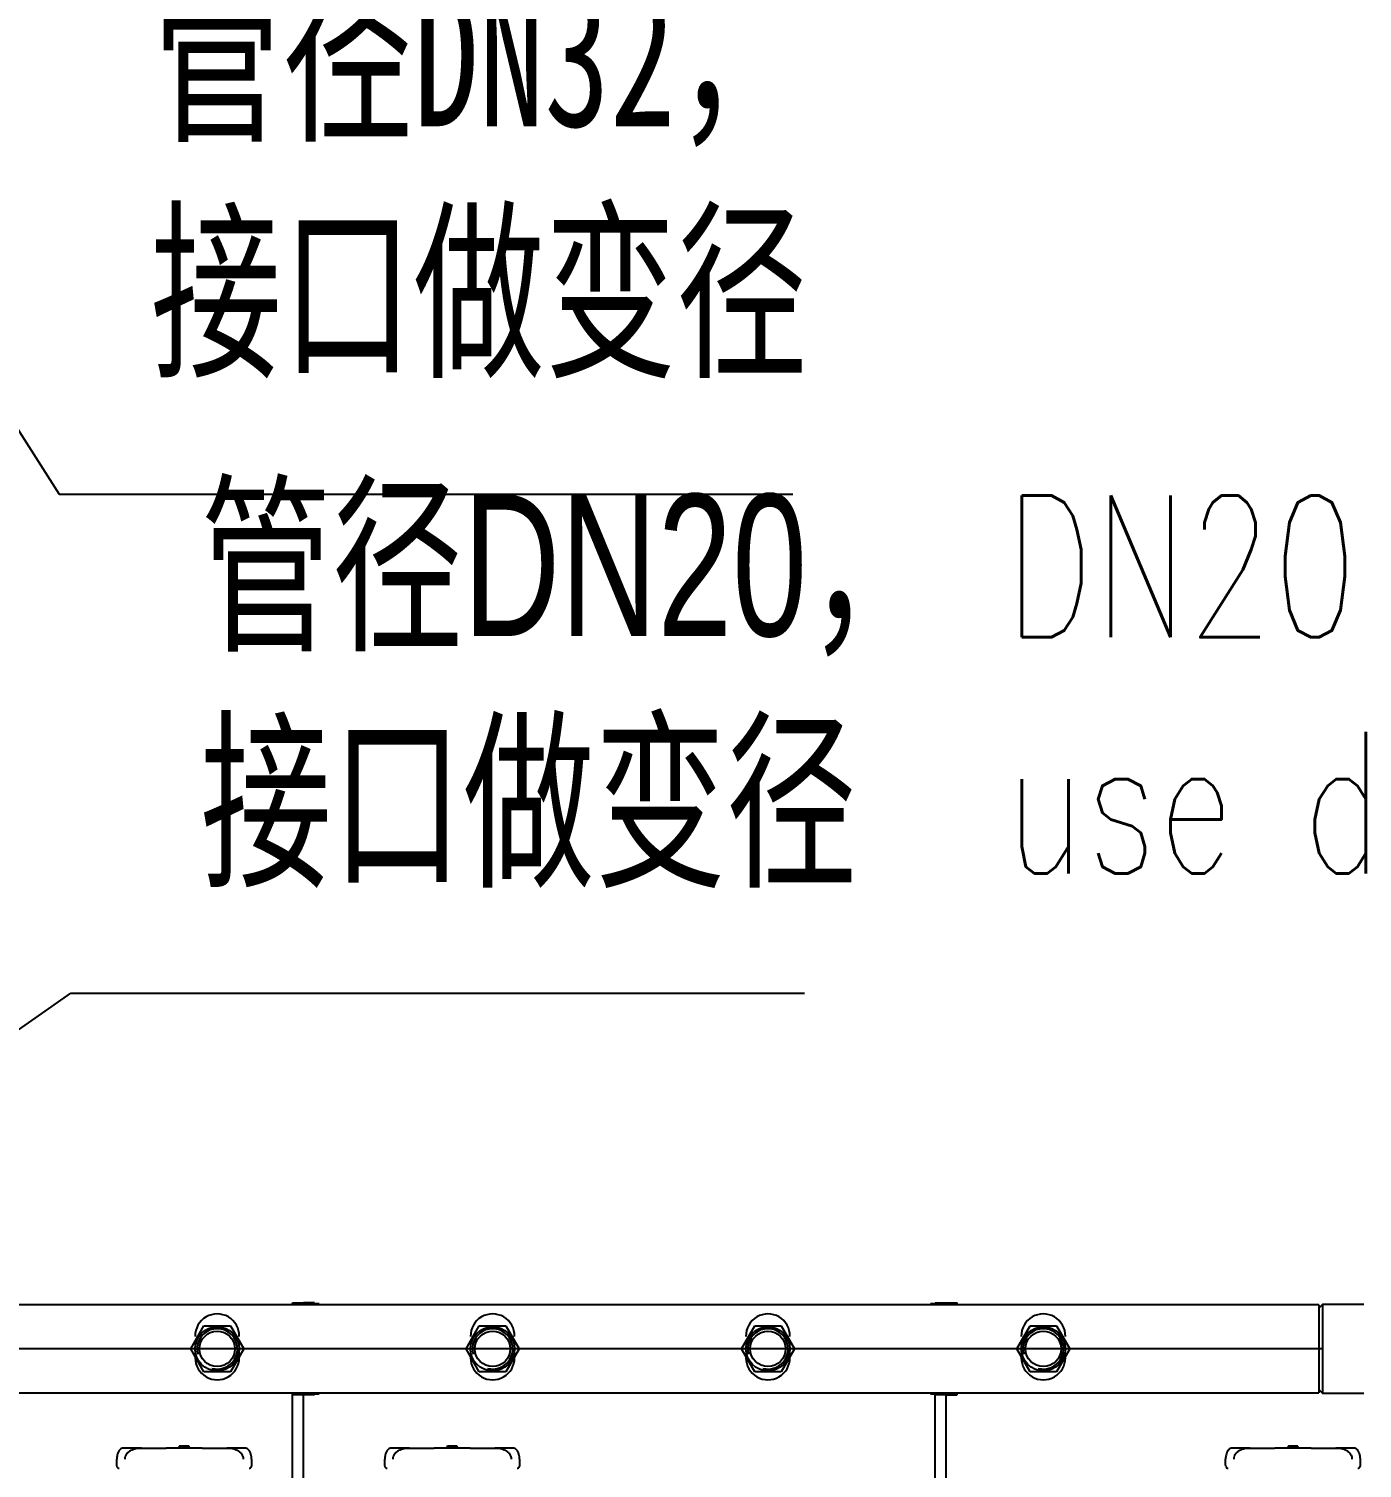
# Model space of a CAD drawing. Extents: x -681219 to -550379, y -242630 to -158199.
# Drawn here: x -621051 to -620110, y -177600 to -176584 of the extents above; entities that cross this region are included whole.
import ezdxf
from ezdxf.lldxf.tags import DXFTag

# ---------------------------------------------------------------- set-up
doc = ezdxf.new("R2010")
doc.units = 0
doc.header["$LTSCALE"] = 1000
doc.layers.get('0').update_dxf_attribs({"linetype": 'CONTINUOUS'})
for name, color, linetype in [('12_GB97.1', 7, 'CONTINUOUS'), ('DN15X？金属软管', 7, 'CONTINUOUS'), ('DV1_默认层', 7, 'CONTINUOUS'), ('GBT_12459_管帽DN40', 7, 'CONTINUOUS'), ('MY135_04030101', 7, 'CONTINUOUS'), ('MYPH00711330A_A', 7, 'CONTINUOUS'), ('TEXT', 7, 'CONTINUOUS'), ('上连接板（二）', 7, 'CONTINUOUS'), ('汽管DN40', 7, 'CONTINUOUS'), ('管连接板', 7, 'CONTINUOUS')]:
    doc.layers.add(name, color=color, linetype=linetype)
doc.styles.add('DIM', font='', dxfattribs={"width": 0.68})
doc.styles.add('DIM_FONT', font='simplex.shx', dxfattribs={"width": 0.7, "bigfont": 'gbcbig.shx'})
doc.styles.get('DIM').set_extended_font_data('SimSun')
tags = doc.linetypes.add('CENTER2', pattern=[28.575, 19.05, -3.175, 3.175, -3.175]).pattern_tags.tags
tags[10:11] = [DXFTag(74, 4), DXFTag(75, 0), DXFTag(340, '0'), DXFTag(46, 0.0), DXFTag(50, 0.0), DXFTag(44, 0.0), DXFTag(45, 0.0)]
tags[8:9] = [DXFTag(74, 4), DXFTag(75, 0), DXFTag(340, '0'), DXFTag(46, 0.0), DXFTag(50, 0.0), DXFTag(44, 0.0), DXFTag(45, 0.0)]
tags[6:7] = [DXFTag(74, 4), DXFTag(75, 0), DXFTag(340, '0'), DXFTag(46, 0.0), DXFTag(50, 0.0), DXFTag(44, 0.0), DXFTag(45, 0.0)]
tags[4:5] = [DXFTag(74, 4), DXFTag(75, 0), DXFTag(340, '0'), DXFTag(46, 0.0), DXFTag(50, 0.0), DXFTag(44, 0.0), DXFTag(45, 0.0)]
doc.dimstyles.new('INTE', dxfattribs={"dimscale": 10, "dimtxt": 3.5, "dimasz": 3, "dimexe": 3, "dimexo": 0, "dimgap": 1, "dimtad": 1, "dimdec": 1, "dimdsep": 46, "dimtxsty": 'Standard', "dimcen": 0, "dimclrd": 1, "dimclre": 1, "dimclrt": 3, "dimaunit": 1, "dimadec": 0, "dimazin": 0, "dimtfac": 1, "dimtdec": 1, "dimtmove": 0, "dimatfit": 0, "dimfxl": 0, "dimarcsym": 0})

msp = doc.modelspace()

# ---------------------------------------------------------------- linework, layer by layer
at = {"layer": '12_GB97.1', "color": 7, "linetype": 'Continuous'}
for p, q in [((-620845.9305, -177483.5444), (-620849.1705, -177483.5444)), ((-620845.9305, -177483.5444), (-620845.9305, -177484.1924)), ((-620414.3625, -177483.5444), (-620414.3625, -177484.1924)), ((-620411.1225, -177483.5444), (-620414.3625, -177483.5444)), ((-620849.1705, -177547.0484), (-620845.9305, -177547.0484)), ((-620845.9305, -177546.4004), (-620845.9305, -177547.0484)), ((-620414.3625, -177546.4004), (-620414.3625, -177547.0484)), ((-620414.3625, -177547.0484), (-620411.1225, -177547.0484))]:
    msp.add_line(p, q, dxfattribs=at)
at = {"layer": 'DN15X？金属软管', "color": 7, "linetype": 'Continuous'}
for p, q in [((-620936.5646, -177515.2964), (-620927.2116, -177499.0964)), ((-620927.2116, -177499.0964), (-620908.5054, -177499.0964)), ((-620908.5054, -177499.0964), (-620899.1523, -177515.2964)), ((-620742.1646, -177515.2964), (-620732.8116, -177499.0964)), ((-620732.8116, -177499.0964), (-620714.1054, -177499.0964)), ((-620714.1054, -177499.0964), (-620704.7523, -177515.2964)), ((-620547.7646, -177515.2964), (-620538.4116, -177499.0964)), ((-620538.4116, -177499.0964), (-620519.7054, -177499.0964)), ((-620519.7054, -177499.0964), (-620510.3523, -177515.2964)), ((-620353.3646, -177515.2964), (-620344.0116, -177499.0964)), ((-620344.0116, -177499.0964), (-620325.3054, -177499.0964)), ((-620325.3054, -177499.0964), (-620315.9523, -177515.2964)), ((-620927.2116, -177531.4964), (-620936.5646, -177515.2964)), ((-620899.1523, -177515.2964), (-620908.5054, -177531.4964)), ((-620732.8116, -177531.4964), (-620742.1646, -177515.2964)), ((-620704.7523, -177515.2964), (-620714.1054, -177531.4964)), ((-620538.4116, -177531.4964), (-620547.7646, -177515.2964)), ((-620510.3523, -177515.2964), (-620519.7054, -177531.4964)), ((-620344.0116, -177531.4964), (-620353.3646, -177515.2964)), ((-620315.9523, -177515.2964), (-620325.3054, -177531.4964)), ((-620908.5054, -177531.4964), (-620927.2116, -177531.4964)), ((-620714.1054, -177531.4964), (-620732.8116, -177531.4964)), ((-620519.7054, -177531.4964), (-620538.4116, -177531.4964)), ((-620325.3054, -177531.4964), (-620344.0116, -177531.4964))]:
    msp.add_line(p, q, dxfattribs=at)
for centre, radius in [((-620917.8585, -177515.2964), 15.552), ((-620917.8585, -177515.2964), 12.5025), ((-620723.4585, -177515.2964), 15.552), ((-620723.4585, -177515.2964), 12.5025), ((-620529.0585, -177515.2964), 15.552), ((-620529.0585, -177515.2964), 12.5025), ((-620334.6585, -177515.2964), 15.552), ((-620334.6585, -177515.2964), 12.5025)]:
    msp.add_circle(centre, radius, dxfattribs=at)
for centre, radius, start, end in [((-620917.8585, -177506.2109), 15.5551, 358.8577794, 181.1422206), ((-620723.4585, -177506.2109), 15.5551, 358.8577794, 181.1422206), ((-620529.0585, -177506.2109), 15.5551, 358.8577794, 181.1422206), ((-620334.6585, -177506.2109), 15.5551, 358.8577794, 181.1422206), ((-620917.8585, -177515.2964), 14.256, 255, 195), ((-620723.4585, -177515.2964), 14.256, 255, 195), ((-620529.0585, -177515.2964), 14.256, 255, 195), ((-620334.6585, -177515.2964), 14.256, 255, 195), ((-620917.8585, -177521.5953), 15.552, 179.9070937, 0.0929063), ((-620723.4585, -177521.5953), 15.552, 179.9070937, 0.0929063), ((-620529.0585, -177521.5953), 15.552, 179.9070937, 0.0929063), ((-620334.6585, -177521.5953), 15.552, 179.9070937, 0.0929063)]:
    msp.add_arc(centre, radius, start, end, dxfattribs=at)
at = {"layer": 'DV1_默认层', "color": 7, "linetype": 'CENTER2'}
msp.add_line((-620137.9905, -177515.2964), (-621277.8225, -177515.2964), dxfattribs=at)
at = {"layer": 'GBT_12459_管帽DN40', "color": 7, "linetype": 'Continuous'}
for p, q in [((-620137.6665, -177483.998), (-620140.2585, -177486.59)), ((-620137.6665, -177483.998), (-620137.6665, -177546.5948)), ((-620108.4259, -177483.998), (-620137.6665, -177483.998)), ((-620140.2585, -177544.0028), (-620137.6665, -177546.5948)), ((-620137.6665, -177546.5948), (-620108.4259, -177546.5948))]:
    msp.add_line(p, q, dxfattribs=at)
at = {"layer": 'MY135_04030101', "color": 7, "linetype": 'Continuous'}
for p, q in [((-620988.7488, -177593.0564), (-620988.9626, -177593.0564)), ((-620988.9626, -177593.0564), (-620988.9626, -177597.3428)), ((-620971.3232, -177585.2804), (-620984.0947, -177585.2804)), ((-620971.3232, -177585.2804), (-620953.958, -177585.2804)), ((-620928.4149, -177585.2804), (-620953.958, -177585.2804)), ((-620928.4149, -177585.2804), (-620911.0497, -177585.2804)), ((-620898.2782, -177585.2804), (-620911.0497, -177585.2804)), ((-620893.4103, -177593.0564), (-620893.6242, -177593.0564)), ((-620893.4103, -177597.3428), (-620893.4103, -177593.0564)), ((-620799.5328, -177593.0564), (-620799.7466, -177593.0564)), ((-620799.7466, -177593.0564), (-620799.7466, -177597.3428)), ((-620782.1072, -177585.2804), (-620794.8787, -177585.2804)), ((-620782.1072, -177585.2804), (-620764.742, -177585.2804)), ((-620739.1989, -177585.2804), (-620764.742, -177585.2804)), ((-620739.1989, -177585.2804), (-620721.8337, -177585.2804)), ((-620709.0622, -177585.2804), (-620721.8337, -177585.2804)), ((-620704.1943, -177593.0564), (-620704.4082, -177593.0564)), ((-620704.1943, -177597.3428), (-620704.1943, -177593.0564)), ((-620205.9648, -177593.0564), (-620206.1786, -177593.0564)), ((-620206.1786, -177593.0564), (-620206.1786, -177597.3428)), ((-620188.5392, -177585.2804), (-620201.3107, -177585.2804)), ((-620188.5392, -177585.2804), (-620171.174, -177585.2804)), ((-620145.6309, -177585.2804), (-620171.174, -177585.2804)), ((-620145.6309, -177585.2804), (-620128.2657, -177585.2804)), ((-620115.4942, -177585.2804), (-620128.2657, -177585.2804)), ((-620110.6263, -177593.0564), (-620110.8402, -177593.0564)), ((-620110.6263, -177597.3428), (-620110.6263, -177593.0564))]:
    msp.add_line(p, q, dxfattribs=at)
for centre, radius, start, end in [((-620988.311, -177597.3241), 0.6503, 181.7291092, 227.6817991), ((-620987.5125, -177597.5427), 1.4304, 171.6311579, 206.6690742), ((-620986.9596, -177597.6416), 1.8914, 203.5519845, 268.1350794), ((-620895.3402, -177597.6936), 1.8116, 268.3230288, 336.9409011), ((-620895.1244, -177597.4674), 1.7128, 326.9232659, 4.2290726), ((-620799.095, -177597.3241), 0.6503, 181.7291092, 227.6817991), ((-620798.2965, -177597.5427), 1.4304, 171.6311579, 206.6690742), ((-620797.7436, -177597.6416), 1.8914, 203.5519845, 268.1350794), ((-620706.1242, -177597.6936), 1.8116, 268.3230288, 336.9409011), ((-620705.9084, -177597.4674), 1.7128, 326.9232659, 4.2290726), ((-620205.527, -177597.3241), 0.6503, 181.7291092, 227.6817991), ((-620204.7285, -177597.5427), 1.4304, 171.6311579, 206.6690742), ((-620204.1756, -177597.6416), 1.8914, 203.5519845, 268.1350794), ((-620112.5562, -177597.6936), 1.8116, 268.3230288, 336.9409011), ((-620112.3404, -177597.4674), 1.7128, 326.9232659, 4.2290726)]:
    msp.add_arc(centre, radius, start, end, dxfattribs=at)
for points, knots in [([(-620984.0947, -177585.2804), (-620984.5008, -177585.2804), (-620984.9569, -177585.3675), (-620985.6843, -177585.7342), (-620985.9336, -177585.8964), (-620986.4281, -177586.3106), (-620986.6748, -177586.5629), (-620987.1592, -177587.1804), (-620987.3982, -177587.5497), (-620987.7249, -177588.1817), (-620987.8291, -177588.4061), (-620988.0265, -177588.8854), (-620988.1202, -177589.1423), (-620988.374, -177589.9408), (-620988.5094, -177590.5135), (-620988.6513, -177591.4415), (-620988.6878, -177591.7616), (-620988.7364, -177592.4036), (-620988.7488, -177592.7282), (-620988.7488, -177593.0564)], [0, 0, 0, 0, 0.25, 0.25, 0.375, 0.375, 0.5, 0.5, 0.625, 0.625, 0.6875, 0.6875, 0.75, 0.75, 0.875, 0.875, 0.9375, 0.9375, 1, 1, 1, 1]), ([(-620982.8257, -177593.0564), (-620982.8257, -177592.4007), (-620982.7214, -177591.7636), (-620982.418, -177590.8345), (-620982.2922, -177590.5312), (-620982.0012, -177589.9529), (-620981.8353, -177589.6753), (-620981.4649, -177589.1421), (-620981.2593, -177588.8856), (-620980.822, -177588.4059), (-620980.5894, -177588.181), (-620980.0987, -177587.7584), (-620979.8393, -177587.5599), (-620979.3026, -177587.1926), (-620979.0269, -177587.0245), (-620978.1802, -177586.5618), (-620977.5901, -177586.308), (-620976.6735, -177585.9952), (-620976.3622, -177585.9022), (-620975.7399, -177585.7397), (-620975.4276, -177585.6696), (-620973.8615, -177585.3676), (-620972.5921, -177585.2804), (-620971.3232, -177585.2804)], [0, 0, 0, 0, 0.125, 0.125, 0.1875, 0.1875, 0.25, 0.25, 0.3125, 0.3125, 0.375, 0.375, 0.4375, 0.4375, 0.5, 0.5, 0.625, 0.625, 0.6875, 0.6875, 0.75, 0.75, 1, 1, 1, 1]), ([(-620911.0497, -177585.2804), (-620909.7803, -177585.2804), (-620908.5058, -177585.3675), (-620906.6131, -177585.7342), (-620905.9867, -177585.8964), (-620904.7773, -177586.3106), (-620904.1903, -177586.5629), (-620903.0613, -177587.1804), (-620902.5164, -177587.5497), (-620901.7828, -177588.1817), (-620901.5507, -177588.4061), (-620901.1139, -177588.8854), (-620900.908, -177589.1423), (-620900.3532, -177589.9408), (-620900.0612, -177590.5135), (-620899.756, -177591.4415), (-620899.6776, -177591.7616), (-620899.5737, -177592.4036), (-620899.5473, -177592.7282), (-620899.5473, -177593.0564)], [0, 0, 0, 0, 0.25, 0.25, 0.375, 0.375, 0.5, 0.5, 0.625, 0.625, 0.6875, 0.6875, 0.75, 0.75, 0.875, 0.875, 0.9375, 0.9375, 1, 1, 1, 1]), ([(-620893.6242, -177593.0564), (-620893.6242, -177592.4007), (-620893.6731, -177591.7636), (-620893.8142, -177590.8345), (-620893.8726, -177590.5312), (-620894.007, -177589.9529), (-620894.0833, -177589.6753), (-620894.2528, -177589.1421), (-620894.3464, -177588.8856), (-620894.544, -177588.4059), (-620894.6484, -177588.181), (-620894.8669, -177587.7584), (-620894.9815, -177587.5599), (-620895.2164, -177587.1926), (-620895.336, -177587.0245), (-620895.6991, -177586.5618), (-620895.9472, -177586.308), (-620896.3218, -177585.9952), (-620896.4473, -177585.9022), (-620896.6943, -177585.7397), (-620896.8164, -177585.6696), (-620897.418, -177585.3676), (-620897.8724, -177585.2804), (-620898.2782, -177585.2804)], [0, 0, 0, 0, 0.125, 0.125, 0.1875, 0.1875, 0.25, 0.25, 0.3125, 0.3125, 0.375, 0.375, 0.4375, 0.4375, 0.5, 0.5, 0.625, 0.625, 0.6875, 0.6875, 0.75, 0.75, 1, 1, 1, 1]), ([(-620794.8787, -177585.2804), (-620795.2848, -177585.2804), (-620795.7409, -177585.3675), (-620796.4683, -177585.7342), (-620796.7176, -177585.8964), (-620797.2121, -177586.3106), (-620797.4588, -177586.5629), (-620797.9432, -177587.1804), (-620798.1822, -177587.5497), (-620798.5089, -177588.1817), (-620798.6131, -177588.4061), (-620798.8105, -177588.8854), (-620798.9042, -177589.1423), (-620799.158, -177589.9408), (-620799.2934, -177590.5135), (-620799.4353, -177591.4415), (-620799.4718, -177591.7616), (-620799.5204, -177592.4036), (-620799.5328, -177592.7282), (-620799.5328, -177593.0564)], [0, 0, 0, 0, 0.25, 0.25, 0.375, 0.375, 0.5, 0.5, 0.625, 0.625, 0.6875, 0.6875, 0.75, 0.75, 0.875, 0.875, 0.9375, 0.9375, 1, 1, 1, 1]), ([(-620793.6097, -177593.0564), (-620793.6097, -177592.4007), (-620793.5054, -177591.7636), (-620793.202, -177590.8345), (-620793.0762, -177590.5312), (-620792.7852, -177589.9529), (-620792.6193, -177589.6753), (-620792.2489, -177589.1421), (-620792.0433, -177588.8856), (-620791.606, -177588.4059), (-620791.3734, -177588.181), (-620790.8827, -177587.7584), (-620790.6233, -177587.5599), (-620790.0866, -177587.1926), (-620789.8109, -177587.0245), (-620788.9642, -177586.5618), (-620788.3741, -177586.308), (-620787.4575, -177585.9952), (-620787.1462, -177585.9022), (-620786.5239, -177585.7397), (-620786.2116, -177585.6696), (-620784.6455, -177585.3676), (-620783.3761, -177585.2804), (-620782.1072, -177585.2804)], [0, 0, 0, 0, 0.125, 0.125, 0.1875, 0.1875, 0.25, 0.25, 0.3125, 0.3125, 0.375, 0.375, 0.4375, 0.4375, 0.5, 0.5, 0.625, 0.625, 0.6875, 0.6875, 0.75, 0.75, 1, 1, 1, 1]), ([(-620721.8337, -177585.2804), (-620720.5643, -177585.2804), (-620719.2898, -177585.3675), (-620717.3971, -177585.7342), (-620716.7707, -177585.8964), (-620715.5613, -177586.3106), (-620714.9743, -177586.5629), (-620713.8453, -177587.1804), (-620713.3004, -177587.5497), (-620712.5668, -177588.1817), (-620712.3347, -177588.4061), (-620711.8979, -177588.8854), (-620711.692, -177589.1423), (-620711.1372, -177589.9408), (-620710.8452, -177590.5135), (-620710.54, -177591.4415), (-620710.4616, -177591.7616), (-620710.3577, -177592.4036), (-620710.3313, -177592.7282), (-620710.3313, -177593.0564)], [0, 0, 0, 0, 0.25, 0.25, 0.375, 0.375, 0.5, 0.5, 0.625, 0.625, 0.6875, 0.6875, 0.75, 0.75, 0.875, 0.875, 0.9375, 0.9375, 1, 1, 1, 1]), ([(-620704.4082, -177593.0564), (-620704.4082, -177592.4007), (-620704.4571, -177591.7636), (-620704.5982, -177590.8345), (-620704.6566, -177590.5312), (-620704.791, -177589.9529), (-620704.8673, -177589.6753), (-620705.0368, -177589.1421), (-620705.1304, -177588.8856), (-620705.328, -177588.4059), (-620705.4324, -177588.181), (-620705.6509, -177587.7584), (-620705.7655, -177587.5599), (-620706.0004, -177587.1926), (-620706.12, -177587.0245), (-620706.4831, -177586.5618), (-620706.7312, -177586.308), (-620707.1058, -177585.9952), (-620707.2313, -177585.9022), (-620707.4783, -177585.7397), (-620707.6004, -177585.6696), (-620708.202, -177585.3676), (-620708.6564, -177585.2804), (-620709.0622, -177585.2804)], [0, 0, 0, 0, 0.125, 0.125, 0.1875, 0.1875, 0.25, 0.25, 0.3125, 0.3125, 0.375, 0.375, 0.4375, 0.4375, 0.5, 0.5, 0.625, 0.625, 0.6875, 0.6875, 0.75, 0.75, 1, 1, 1, 1]), ([(-620201.3107, -177585.2804), (-620201.7168, -177585.2804), (-620202.1729, -177585.3675), (-620202.9003, -177585.7342), (-620203.1496, -177585.8964), (-620203.6441, -177586.3106), (-620203.8908, -177586.5629), (-620204.3752, -177587.1804), (-620204.6142, -177587.5497), (-620204.9409, -177588.1817), (-620205.0451, -177588.4061), (-620205.2425, -177588.8854), (-620205.3362, -177589.1423), (-620205.59, -177589.9408), (-620205.7254, -177590.5135), (-620205.8673, -177591.4415), (-620205.9038, -177591.7616), (-620205.9524, -177592.4036), (-620205.9648, -177592.7282), (-620205.9648, -177593.0564)], [0, 0, 0, 0, 0.25, 0.25, 0.375, 0.375, 0.5, 0.5, 0.625, 0.625, 0.6875, 0.6875, 0.75, 0.75, 0.875, 0.875, 0.9375, 0.9375, 1, 1, 1, 1]), ([(-620200.0417, -177593.0564), (-620200.0417, -177592.4007), (-620199.9374, -177591.7636), (-620199.634, -177590.8345), (-620199.5082, -177590.5312), (-620199.2172, -177589.9529), (-620199.0513, -177589.6753), (-620198.6809, -177589.1421), (-620198.4753, -177588.8856), (-620198.038, -177588.4059), (-620197.8054, -177588.181), (-620197.3147, -177587.7584), (-620197.0553, -177587.5599), (-620196.5186, -177587.1926), (-620196.2429, -177587.0245), (-620195.3962, -177586.5618), (-620194.8061, -177586.308), (-620193.8895, -177585.9952), (-620193.5782, -177585.9022), (-620192.9559, -177585.7397), (-620192.6436, -177585.6696), (-620191.0775, -177585.3676), (-620189.8081, -177585.2804), (-620188.5392, -177585.2804)], [0, 0, 0, 0, 0.125, 0.125, 0.1875, 0.1875, 0.25, 0.25, 0.3125, 0.3125, 0.375, 0.375, 0.4375, 0.4375, 0.5, 0.5, 0.625, 0.625, 0.6875, 0.6875, 0.75, 0.75, 1, 1, 1, 1]), ([(-620128.2657, -177585.2804), (-620126.9963, -177585.2804), (-620125.7218, -177585.3675), (-620123.8291, -177585.7342), (-620123.2027, -177585.8964), (-620121.9933, -177586.3106), (-620121.4063, -177586.5629), (-620120.2773, -177587.1804), (-620119.7324, -177587.5497), (-620118.9988, -177588.1817), (-620118.7667, -177588.4061), (-620118.3299, -177588.8854), (-620118.124, -177589.1423), (-620117.5692, -177589.9408), (-620117.2772, -177590.5135), (-620116.972, -177591.4415), (-620116.8936, -177591.7616), (-620116.7897, -177592.4036), (-620116.7633, -177592.7282), (-620116.7633, -177593.0564)], [0, 0, 0, 0, 0.25, 0.25, 0.375, 0.375, 0.5, 0.5, 0.625, 0.625, 0.6875, 0.6875, 0.75, 0.75, 0.875, 0.875, 0.9375, 0.9375, 1, 1, 1, 1]), ([(-620110.8402, -177593.0564), (-620110.8402, -177592.4007), (-620110.8891, -177591.7636), (-620111.0302, -177590.8345), (-620111.0886, -177590.5312), (-620111.223, -177589.9529), (-620111.2993, -177589.6753), (-620111.4688, -177589.1421), (-620111.5624, -177588.8856), (-620111.76, -177588.4059), (-620111.8644, -177588.181), (-620112.0829, -177587.7584), (-620112.1975, -177587.5599), (-620112.4324, -177587.1926), (-620112.552, -177587.0245), (-620112.9151, -177586.5618), (-620113.1632, -177586.308), (-620113.5378, -177585.9952), (-620113.6633, -177585.9022), (-620113.9103, -177585.7397), (-620114.0324, -177585.6696), (-620114.634, -177585.3676), (-620115.0884, -177585.2804), (-620115.4942, -177585.2804)], [0, 0, 0, 0, 0.125, 0.125, 0.1875, 0.1875, 0.25, 0.25, 0.3125, 0.3125, 0.375, 0.375, 0.4375, 0.4375, 0.5, 0.5, 0.625, 0.625, 0.6875, 0.6875, 0.75, 0.75, 1, 1, 1, 1])]:
    msp.add_open_spline(points, degree=3, knots=knots, dxfattribs=at)
at = {"layer": 'MYPH00711330A_A', "color": 7, "linetype": 'Continuous'}
for p, q in [((-620944.4265, -177583.9844), (-620945.0745, -177584.6324)), ((-620937.9465, -177583.9844), (-620944.4265, -177583.9844)), ((-620944.2794, -177583.9844), (-620944.2794, -177585.2804)), ((-620938.0936, -177583.9844), (-620938.0936, -177585.2804)), ((-620937.2985, -177584.6324), (-620937.9465, -177583.9844)), ((-620755.2105, -177583.9844), (-620755.8585, -177584.6324)), ((-620748.7305, -177583.9844), (-620755.2105, -177583.9844)), ((-620755.0634, -177583.9844), (-620755.0634, -177585.2804)), ((-620748.8776, -177583.9844), (-620748.8776, -177585.2804)), ((-620748.0825, -177584.6324), (-620748.7305, -177583.9844)), ((-620161.6425, -177583.9844), (-620162.2905, -177584.6324)), ((-620155.1625, -177583.9844), (-620161.6425, -177583.9844)), ((-620161.4954, -177583.9844), (-620161.4954, -177585.2804)), ((-620155.3096, -177583.9844), (-620155.3096, -177585.2804)), ((-620154.5145, -177584.6324), (-620155.1625, -177583.9844)), ((-620945.0745, -177584.6324), (-620937.2985, -177584.6324)), ((-620945.0745, -177584.6324), (-620945.0745, -177585.2804)), ((-620937.2985, -177585.2804), (-620937.2985, -177584.6324)), ((-620755.8585, -177584.6324), (-620748.0825, -177584.6324)), ((-620755.8585, -177584.6324), (-620755.8585, -177585.2804)), ((-620748.0825, -177585.2804), (-620748.0825, -177584.6324)), ((-620162.2905, -177584.6324), (-620154.5145, -177584.6324)), ((-620162.2905, -177584.6324), (-620162.2905, -177585.2804)), ((-620154.5145, -177585.2804), (-620154.5145, -177584.6324))]:
    msp.add_line(p, q, dxfattribs=at)
at = {"layer": '上连接板（二）', "color": 7, "linetype": 'Continuous'}
for p, q in [((-620864.7225, -177482.8964), (-620856.9465, -177482.8964)), ((-620864.7225, -177484.1924), (-620864.7225, -177482.8964)), ((-620411.1225, -177482.8964), (-620403.3465, -177482.8964)), ((-620411.1225, -177484.1924), (-620411.1225, -177482.8964)), ((-620864.7225, -177547.6964), (-620864.7225, -177546.4004)), ((-620864.7225, -177612.4964), (-620864.7225, -177547.6964)), ((-620856.9465, -177547.6964), (-620864.7225, -177547.6964)), ((-620856.9465, -177612.4964), (-620856.9465, -177547.6964)), ((-620411.1225, -177547.6964), (-620411.1225, -177546.4004)), ((-620411.1225, -177612.4964), (-620411.1225, -177547.6964)), ((-620403.3465, -177547.6964), (-620411.1225, -177547.6964)), ((-620403.3465, -177612.4964), (-620403.3465, -177547.6964))]:
    msp.add_line(p, q, dxfattribs=at)
at = {"layer": '汽管DN40', "color": 7, "linetype": 'Continuous'}
for p, q in [((-620140.2585, -177484.1924), (-621275.5545, -177484.1924)), ((-620140.2585, -177484.1924), (-620140.2585, -177546.4004)), ((-621275.5545, -177546.4004), (-620140.2585, -177546.4004))]:
    msp.add_line(p, q, dxfattribs=at)
at = {"layer": '管连接板', "color": 7, "linetype": 'Continuous'}
for p, q in [((-620856.9465, -177482.8964), (-620856.9465, -177484.1924)), ((-620849.1705, -177482.8964), (-620856.9465, -177482.8964)), ((-620849.1705, -177482.8964), (-620849.1705, -177484.1924)), ((-620403.3465, -177484.1924), (-620403.3465, -177482.8964)), ((-620403.3465, -177482.8964), (-620395.5705, -177482.8964)), ((-620395.5705, -177484.1924), (-620395.5705, -177482.8964)), ((-620856.9465, -177546.4004), (-620856.9465, -177547.6964)), ((-620849.1705, -177547.6964), (-620856.9465, -177547.6964)), ((-620849.1705, -177546.4004), (-620849.1705, -177547.6964)), ((-620403.3465, -177547.6964), (-620403.3465, -177546.4004)), ((-620403.3465, -177547.6964), (-620395.5705, -177547.6964)), ((-620395.5705, -177547.6964), (-620395.5705, -177546.4004))]:
    msp.add_line(p, q, dxfattribs=at)

# ---------------------------------------------------------------- texts
at = {"layer": 'TEXT', "char_height": 100, "attachment_point": 1}
for s, insert, width, style in [('管径DN32，\\P接口做变径', (-620964.9512, -176552.3849), 1153.222612, 'DIM'), ('管径{\\fArial|b0|i0|c0|p32;DN20}，\\P接口做变径', (-620929.7686, -176912.1325), 1153.222612, 'DIM'), ('DN20 pipe,connection use diameter change', (-620361.8842, -176913.0415), 1179.832645, 'DIM_FONT')]:
    msp.add_mtext(s, dxfattribs=dict(at, insert=insert, width=width, style=style))

# ---------------------------------------------------------------- leaders
at = {"annotation_type": 0, "has_hookline": 1, "hookline_direction": 0, "text_width": 477.8994}
for points in [[(-621310.8736, -176472.0698), (-621029.3197, -176912.1325), (-620999.3197, -176912.1325)], [(-621346.9958, -177492.7659), (-621021.1941, -177264.1977), (-620991.1941, -177264.1977)]]:
    msp.add_leader(points, dimstyle='INTE', dxfattribs=at)

doc.saveas('drawing.dxf')
